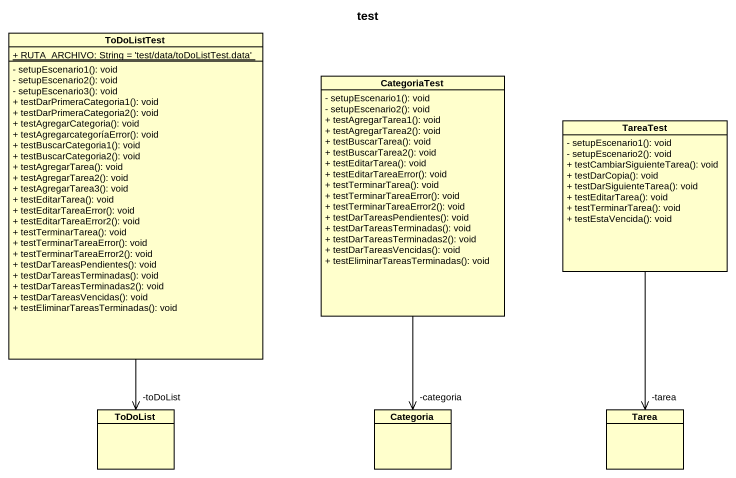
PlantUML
@startuml
title test
hide circle
hide empty members
skinparam classAttributeIconSize 0
class ToDoListTest {
  {static} + RUTA_ARCHIVO: String = 'test/data/toDoListTest.data'
  - setupEscenario1(): void
  - setupEscenario2(): void
  - setupEscenario3(): void
  + testDarPrimeraCategoria1(): void
  + testDarPrimeraCategoria2(): void
  + testAgregarCategoria(): void
  + testAgregarcategoríaError(): void
  + testBuscarCategoria1(): void
  + testBuscarCategoria2(): void
  + testAgregarTarea(): void
  + testAgregarTarea2(): void
  + testAgregarTarea3(): void
  + testEditarTarea(): void
  + testEditarTareaError(): void
  + testEditarTareaError2(): void
  + testTerminarTarea(): void
  + testTerminarTareaError(): void
  + testTerminarTareaError2(): void
  + testDarTareasPendientes(): void
  + testDarTareasTerminadas(): void
  + testDarTareasTerminadas2(): void
  + testDarTareasVencidas(): void
  + testEliminarTareasTerminadas(): void
}
class CategoriaTest {
  - setupEscenario1(): void
  - setupEscenario2(): void
  + testAgregarTarea1(): void
  + testAgregarTarea2(): void
  + testBuscarTarea(): void
  + testBuscarTarea2(): void
  + testEditarTarea(): void
  + testEditarTareaError(): void
  + testTerminarTarea(): void
  + testTerminarTareaError(): void
  + testTerminarTareaError2(): void
  + testDarTareasPendientes(): void
  + testDarTareasTerminadas(): void
  + testDarTareasTerminadas2(): void
  + testDarTareasVencidas(): void
  + testEliminarTareasTerminadas(): void
}
class TareaTest {
  - setupEscenario1(): void
  - setupEscenario2(): void
  + testCambiarSiguienteTarea(): void
  + testDarCopia(): void
  + testDarSiguienteTarea(): void
  + testEditarTarea(): void
  + testTerminarTarea(): void
  + testEstaVencida(): void
}
class ToDoList
class Categoria
class Tarea
ToDoListTest --> "-toDoList" ToDoList
CategoriaTest --> "-categoria" Categoria
TareaTest --> "-tarea" Tarea
@enduml
